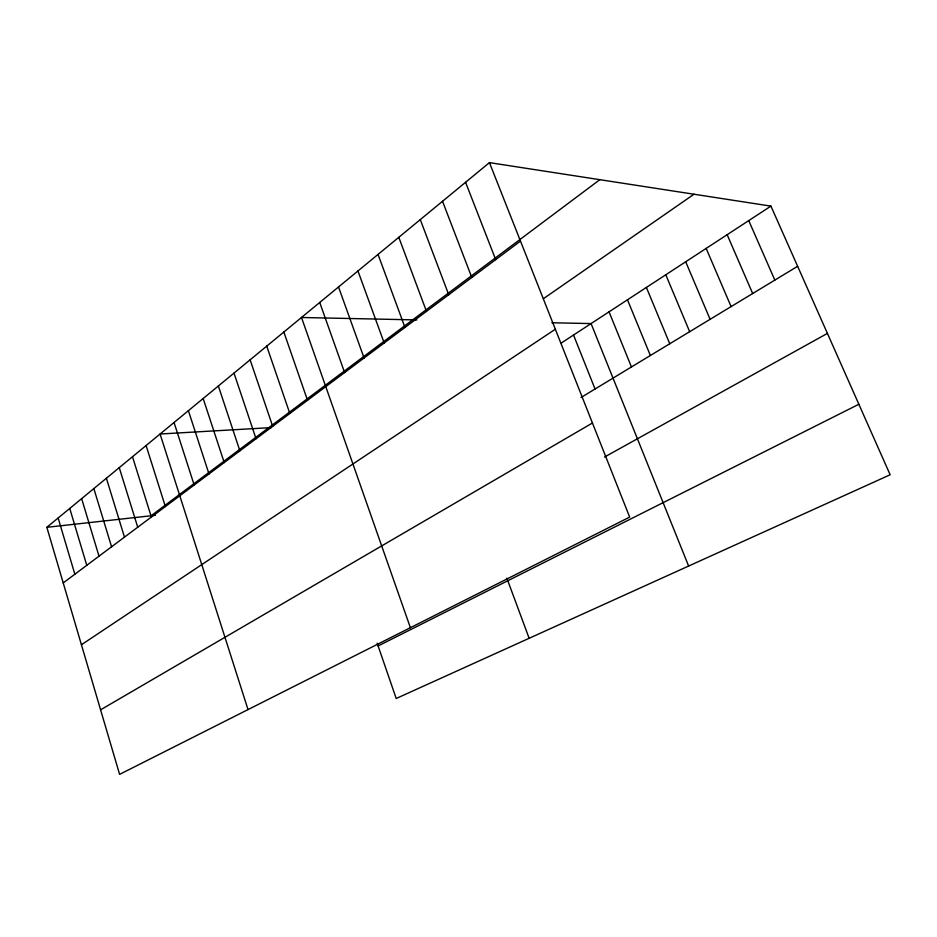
<?xml version="1.0" encoding="UTF-8"?>
<svg xmlns="http://www.w3.org/2000/svg" width="937" height="937" viewBox="0 0 937 937"><rect width="100%" height="100%" fill="white"/><g stroke="black" fill="none" stroke-linecap="round" stroke-linejoin="round"><path stroke-width="1.41" d="M489.442 162.628L629.664 517.095L119.596 774.372L46.85 527.308L489.442 162.628L770.928 206.117L890.15 474.766L396.21 698.498L377.166 643.215M151.126 515.76L599.832 179.681M63.224 582.919L520.48 241.09M543.437 298.669L694.001 194.228M81.425 644.738L555.348 329.215M561.31 343.012L770.928 206.117M581.01 397.511L797.633 266.295M100.587 709.824L592.442 423.009M604.541 457.022L827.418 333.396M378.115 645.956L858.854 404.257M46.85 527.308L155.378 515.291M271.343 427.6L160.086 434.007L248.024 709.59M416.86 319.915L301.503 317.491L410.394 627.696M551.916 322.761L591.071 323.581L688.625 566.042M748.745 220.605L774.84 280.104M727.159 234.695L752.669 293.527M706.158 248.422L731.094 306.598M685.708 261.774L710.105 319.306M665.797 274.775L689.667 331.698M646.389 287.448L669.756 343.75M627.485 299.805L650.36 355.498M609.05 311.834L631.444 366.953M573.538 335.036L595.042 389.007M465.572 182.305L495.696 259.619M442.522 201.291L471.803 277.481M420.291 219.621L448.741 294.722M398.799 237.319L426.476 311.365M506.847 578.152L529.136 638.284M378.044 254.419L404.971 327.435M357.957 270.969L384.182 342.977M338.526 286.98L364.071 358.016M319.728 302.475L344.617 372.563M283.852 332.038L307.523 400.286M266.729 346.14L289.838 413.51M250.12 359.82L272.69 426.323M234.004 373.102L256.047 438.762M218.368 385.985L239.895 450.838M203.165 398.518L224.224 462.562M188.396 410.675L208.986 473.946M174.048 422.505L194.182 485.015M146.09 445.532L165.38 506.554M132.492 456.741L151.361 517.025M119.257 467.645L137.739 527.215M106.385 478.257L124.469 537.124M93.852 488.587L111.573 546.775M81.636 498.648L99.006 556.168M69.748 508.451L86.766 565.316M58.153 517.997L74.843 574.229"/></g></svg>
